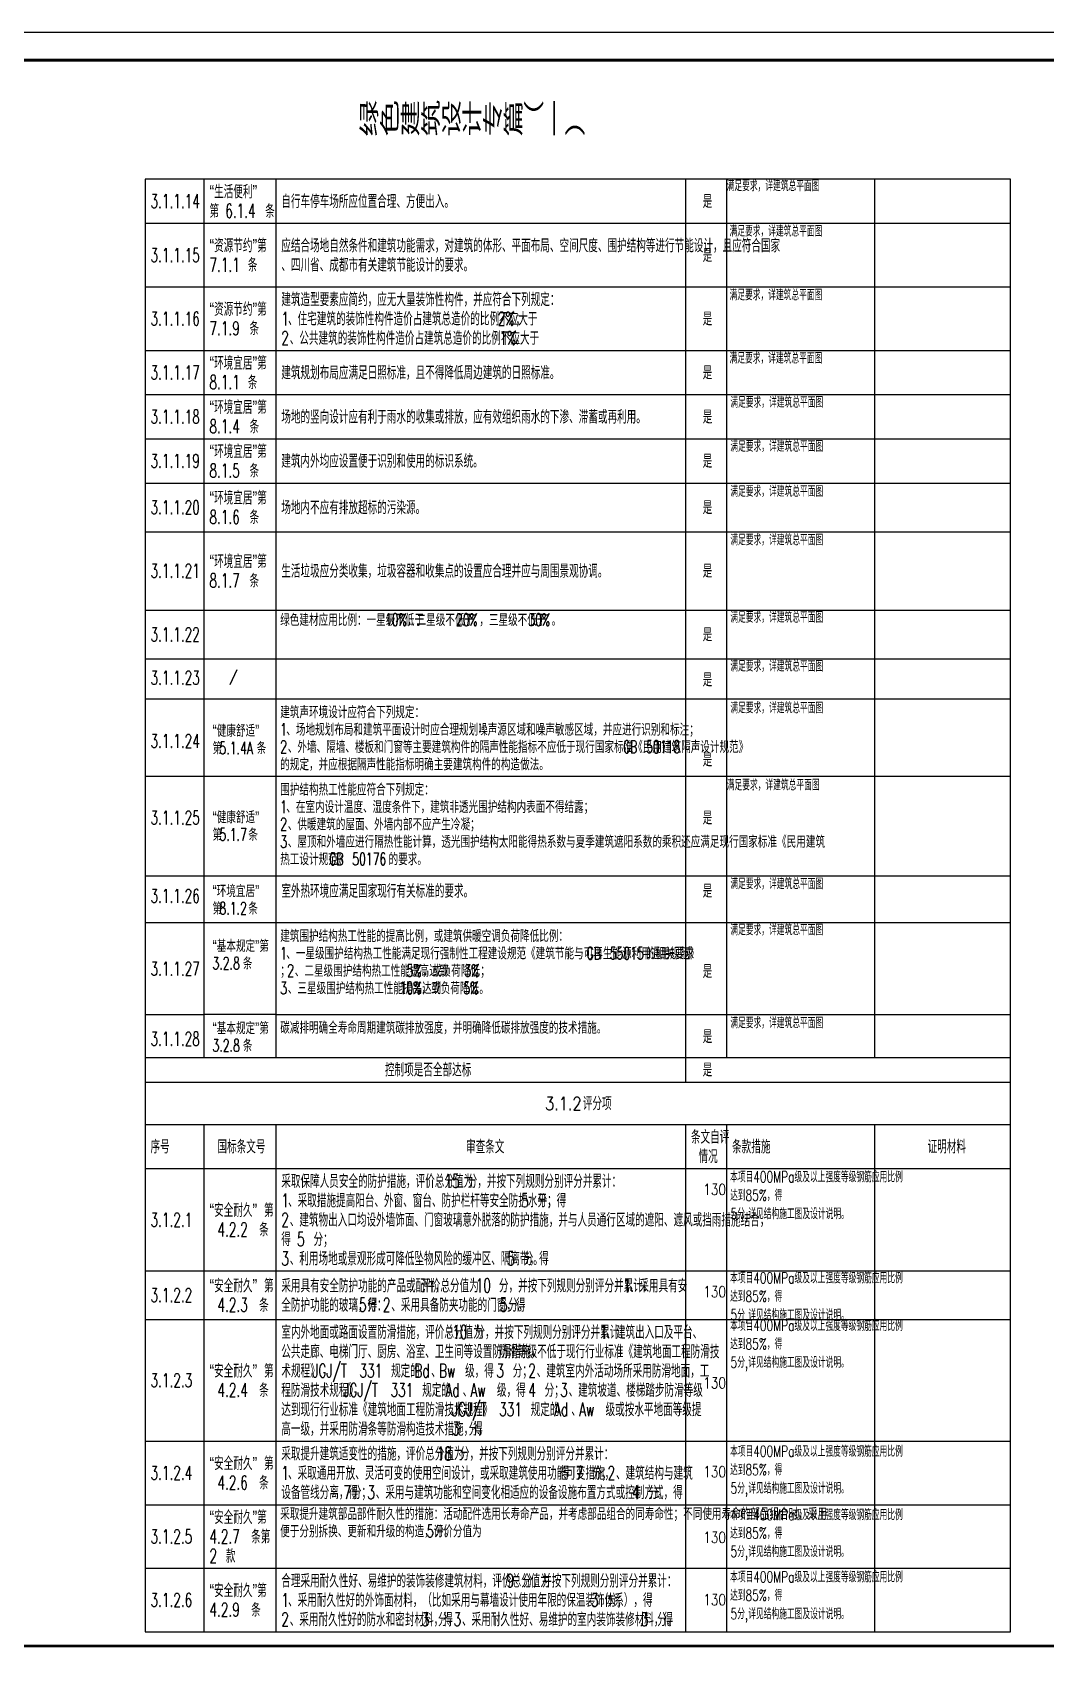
# Model space of a CAD drawing. Extents: x 12902 to 139002, y 7705 to 185905.
# Drawn here: x 51262 to 87924, y 126980 to 185905 of the extents above; entities that cross this region are included whole.
import ezdxf

# ---------------------------------------------------------------- set-up
doc = ezdxf.new("R2010")
doc.units = 0
doc.header["$LTSCALE"] = 1000
for name, color, linetype in [('A-Tab(建筑表格)', 7, 'Continuous'), ('A-Text(建筑文字)', 33, 'Continuous'), ('PUB_TITLE', 4, 'Continuous')]:
    doc.layers.add(name, color=color, linetype=linetype)
doc.styles.add('_TCH_DIM', font='@swi_gbxwxtr.shx', dxfattribs={"width": 0.7, "bigfont": '@swi_gbhzfs.shx'})
doc.styles.add('LJ_TXT', font='SIMPLEX', dxfattribs={"width": 0.8, "bigfont": 'GBCBIG'})

# ---------------------------------------------------------------- blocks, each defined once
blk = doc.blocks.new('AutoBlock_20250323_31', base_point=(76498, 173922))
at = {"color": 1, "style": 'LJ_TXT', "width": 0.7}
blk.add_attdef('3.1.1.17措施_001', (76489, 173922), '', height=400, dxfattribs=at)
blk = doc.blocks.new('AutoBlock_20250323_32', base_point=(76528, 172325))
at = {"color": 1, "style": 'LJ_TXT', "width": 0.7}
blk.add_attdef('3.1.1.18措施_001', (76519, 172325), '', height=400, dxfattribs=at)
blk = doc.blocks.new('AutoBlock_20250323_33', base_point=(76528, 170730))
at = {"color": 1, "style": 'LJ_TXT', "width": 0.7}
blk.add_attdef('3.1.1.19措施_001', (76519, 170730), '', height=400, dxfattribs=at)
blk = doc.blocks.new('AutoBlock_20250323_34', base_point=(76528, 169100))
at = {"color": 1, "style": 'LJ_TXT', "width": 0.7}
blk.add_attdef('3.1.1.20措施_001', (76519, 169100), '', height=400, dxfattribs=at)
blk = doc.blocks.new('AutoBlock_20250323_35', base_point=(76528, 167344))
at = {"color": 1, "style": 'LJ_TXT', "width": 0.7}
blk.add_attdef('3.1.1.21措施_001', (76519, 167344), '', height=400, dxfattribs=at)
blk = doc.blocks.new('AutoBlock_20250323_36', base_point=(76528, 164542))
at = {"color": 1, "style": 'LJ_TXT', "width": 0.7}
blk.add_attdef('3.1.1.22措施_001', (76519, 164542), '', height=400, dxfattribs=at)
blk = doc.blocks.new('AutoBlock_20250323_37', base_point=(76528, 162774))
at = {"color": 1, "style": 'LJ_TXT', "width": 0.7}
blk.add_attdef('3.1.1.23措施_001', (76519, 162774), '', height=400, dxfattribs=at)
blk = doc.blocks.new('AutoBlock_20250323_38', base_point=(76528, 161263))
at = {"color": 1, "style": 'LJ_TXT', "width": 0.7}
blk.add_attdef('3.1.1.24措施_001', (76519, 161263), '', height=400, dxfattribs=at)
blk = doc.blocks.new('AutoBlock_20250323_39', base_point=(76399, 158471))
at = {"color": 1, "style": 'LJ_TXT', "width": 0.7}
blk.add_attdef('3.1.1.25措施_001', (76390, 158471), '', height=400, dxfattribs=at)
blk = doc.blocks.new('AutoBlock_20250323_40', base_point=(76528, 154896))
at = {"color": 1, "style": 'LJ_TXT', "width": 0.7}
blk.add_attdef('3.1.1.26措施_001', (76519, 154896), '', height=400, dxfattribs=at)
blk = doc.blocks.new('AutoBlock_20250323_41', base_point=(76528, 153228))
at = {"color": 1, "style": 'LJ_TXT', "width": 0.7}
blk.add_attdef('3.1.1.27措施_001', (76519, 153228), '', height=400, dxfattribs=at)
blk = doc.blocks.new('AutoBlock_20250323_42', base_point=(76528, 149862))
at = {"color": 1, "style": 'LJ_TXT', "width": 0.7}
blk.add_attdef('3.1.1.28措施_001', (76519, 149862), '', height=400, dxfattribs=at)
blk = doc.blocks.new('AutoBlock_20250323_43', base_point=(75539, 140128))
at = {"color": 1, "style": 'LJ_TXT', "width": 0.8}
blk.add_attdef('3.1.2.2', (75539, 140128), '', height=400, dxfattribs=at)
blk = doc.blocks.new('AutoBlock_20250323_44', base_point=(76528, 140627))
at = {"color": 1, "style": 'LJ_TXT', "width": 0.7}
for tag, p in [('3.1.2.2措施_001', (76512, 140627)), ('3.1.2.2措施_002', (76512, 139961)), ('3.1.2.2措施_003', (76528, 139294))]:
    blk.add_attdef(tag, p, '', height=400, dxfattribs=at)
blk = doc.blocks.new('AutoBlock_20250323_45', base_point=(75539, 136825))
at = {"color": 1, "style": 'LJ_TXT', "width": 0.8}
blk.add_attdef('3.1.2.3', (75539, 136825), '', height=400, dxfattribs=at)
blk = doc.blocks.new('AutoBlock_20250323_46', base_point=(75539, 133612))
at = {"color": 1, "style": 'LJ_TXT', "width": 0.8}
blk.add_attdef('3.1.2.4', (75539, 133612), '', height=400, dxfattribs=at)
blk = doc.blocks.new('AutoBlock_20250323_47', base_point=(76528, 138905))
at = {"color": 1, "style": 'LJ_TXT', "width": 0.7}
for tag, p in [('3.1.2.3措施_001', (76512, 138905)), ('3.1.2.3措施_002', (76512, 138238)), ('3.1.2.3措施_003', (76528, 137572))]:
    blk.add_attdef(tag, p, '', height=400, dxfattribs=at)
blk = doc.blocks.new('AutoBlock_20250323_48', base_point=(76528, 134351))
at = {"color": 1, "style": 'LJ_TXT', "width": 0.7}
for tag, p in [('3.1.2.4措施_001', (76512, 134351)), ('3.1.2.4措施_002', (76512, 133685)), ('3.1.2.4措施_003', (76528, 133018))]:
    blk.add_attdef(tag, p, '', height=400, dxfattribs=at)
blk = doc.blocks.new('AutoBlock_20250323_49', base_point=(75539, 131234))
at = {"color": 1, "style": 'LJ_TXT', "width": 0.8}
blk.add_attdef('3.1.2.5', (75539, 131234), '', height=400, dxfattribs=at)
blk = doc.blocks.new('AutoBlock_20250323_50', base_point=(75539, 128977))
at = {"color": 1, "style": 'LJ_TXT', "width": 0.8}
blk.add_attdef('3.1.2.6', (75539, 128977), '', height=400, dxfattribs=at)
blk = doc.blocks.new('AutoBlock_20250323_51', base_point=(76528, 132056))
at = {"color": 1, "style": 'LJ_TXT', "width": 0.7}
for tag, p in [('3.1.2.5措施_001', (76512, 132056)), ('3.1.2.5措施_002', (76512, 131390)), ('3.1.2.5措施_003', (76528, 130723))]:
    blk.add_attdef(tag, p, '', height=400, dxfattribs=at)
blk = doc.blocks.new('AutoBlock_20250323_52', base_point=(76528, 129805))
at = {"color": 1, "style": 'LJ_TXT', "width": 0.7}
for tag, p in [('3.1.2.6措施_001', (76512, 129805)), ('3.1.2.6措施_002', (76512, 129138)), ('3.1.2.6措施_003', (76528, 128471))]:
    blk.add_attdef(tag, p, '', height=400, dxfattribs=at)
blk = doc.blocks.new('AutoBlock_20250323_53', base_point=(75539, 143828))
at = {"color": 1, "style": 'LJ_TXT', "width": 0.8}
blk.add_attdef('3.1.2.1', (75539, 143828), '', height=400, dxfattribs=at)
blk = doc.blocks.new('AutoBlock_20250323_54', base_point=(76528, 144285))
at = {"color": 1, "style": 'LJ_TXT', "width": 0.7}
for tag, p in [('3.1.2.1措施_001', (76512, 144285)), ('3.1.2.1措施_002', (76512, 143618)), ('3.1.2.1措施_003', (76528, 142952))]:
    blk.add_attdef(tag, p, '', height=400, dxfattribs=at)
blk = doc.blocks.new('AutoBlock_20250323_213', base_point=(76394, 180162))
at = {"color": 1, "style": 'LJ_TXT', "width": 0.7}
blk.add_attdef('3.1.1.14措施_001', (76385, 180162), '', height=400, dxfattribs=at)
blk = doc.blocks.new('AutoBlock_20250323_214', base_point=(76498, 178520))
at = {"color": 1, "style": 'LJ_TXT', "width": 0.7}
blk.add_attdef('3.1.1.15措施_001', (76489, 178520), '', height=400, dxfattribs=at)
blk = doc.blocks.new('AutoBlock_20250323_215', base_point=(76498, 176210))
at = {"color": 1, "style": 'LJ_TXT', "width": 0.7}
blk.add_attdef('3.1.1.16措施_001', (76489, 176210), '', height=400, dxfattribs=at)

msp = doc.modelspace()

# ---------------------------------------------------------------- linework, layer by layer
at = {"layer": 'A-Tab(建筑表格)'}
msp.add_line((60066, 150364), (57466, 150364), dxfattribs=at)
msp.add_lwpolyline([(55333, 128017), (86660, 128017), (86660, 180599), (55333, 180599)], close=True, dxfattribs=at)
for points in [[(57466, 180599), (57466, 148800)], [(60066, 180599), (60066, 148800)], [(74899, 180599), (74899, 147914)], [(76381, 180599), (76381, 148800)], [(81741, 180599), (81741, 148800)], [(55333, 178999), (86660, 178999)], [(55333, 176699), (86660, 176699)], [(55333, 174399), (86660, 174399)], [(55333, 172799), (86660, 172799)], [(55333, 171199), (86660, 171199)], [(55333, 169599), (86660, 169599)], [(55333, 167836), (86660, 167836)], [(55333, 165000), (86660, 165000)], [(55333, 163236), (86660, 163236)], [(55333, 161786), (86660, 161786)], [(55333, 158986), (86660, 158986)], [(55333, 155386), (86660, 155386)], [(55333, 153686), (86660, 153686)], [(55333, 150364), (57466, 150364)], [(60066, 150364), (86660, 150364)], [(55333, 148800), (86660, 148800)], [(55333, 147914), (86660, 147914)], [(55333, 146381), (86660, 146381)], [(57466, 146381), (57466, 128017)], [(60066, 146381), (60066, 128017)], [(74899, 146381), (74899, 128017)], [(76381, 146381), (76381, 128017)], [(81742, 146381), (81742, 128017)], [(55333, 144781), (86660, 144781)], [(55333, 141081), (86660, 141081)], [(55333, 139317), (86660, 139317)], [(55333, 134917), (86660, 134917)], [(55333, 132617), (86660, 132617)], [(55333, 130317), (86660, 130317)]]:
    msp.add_lwpolyline(points, dxfattribs=at)
at = {"layer": 'A-Text(建筑文字)'}
msp.add_line((58662, 162835), (58405, 162293), dxfattribs=at)
at = {"layer": 'PUB_TITLE'}
msp.add_lwpolyline([(12902, 126505), (139002, 126505), (139002, 185905), (12902, 185905)], close=True, dxfattribs=at)
at = {"layer": 'PUB_TITLE', "const_width": 100}
msp.add_lwpolyline([(15402, 127505), (138002, 127505), (138002, 184905), (15402, 184905)], close=True, dxfattribs=at)

# ---------------------------------------------------------------- block references
at = {"color": 1}
for name, p, values in [('AutoBlock_20250323_213', (76394, 180162), {'3.1.1.14措施_001': '满足要求，详建筑总平面图'}), ('AutoBlock_20250323_214', (76498, 178520), {'3.1.1.15措施_001': '满足要求，详建筑总平面图'}), ('AutoBlock_20250323_215', (76498, 176210), {'3.1.1.16措施_001': '满足要求，详建筑总平面图'}), ('AutoBlock_20250323_31', (76498, 173922), {'3.1.1.17措施_001': '满足要求，详建筑总平面图'}), ('AutoBlock_20250323_32', (76528, 172325), {'3.1.1.18措施_001': '满足要求，详建筑总平面图'}), ('AutoBlock_20250323_33', (76528, 170730), {'3.1.1.19措施_001': '满足要求，详建筑总平面图'}), ('AutoBlock_20250323_34', (76528, 169100), {'3.1.1.20措施_001': '满足要求，详建筑总平面图'}), ('AutoBlock_20250323_35', (76528, 167344), {'3.1.1.21措施_001': '满足要求，详建筑总平面图'}), ('AutoBlock_20250323_36', (76528, 164542), {'3.1.1.22措施_001': '满足要求，详建筑总平面图'}), ('AutoBlock_20250323_37', (76528, 162774), {'3.1.1.23措施_001': '满足要求，详建筑总平面图'}), ('AutoBlock_20250323_38', (76528, 161263), {'3.1.1.24措施_001': '满足要求，详建筑总平面图'}), ('AutoBlock_20250323_39', (76399, 158471), {'3.1.1.25措施_001': '满足要求，详建筑总平面图'}), ('AutoBlock_20250323_40', (76528, 154896), {'3.1.1.26措施_001': '满足要求，详建筑总平面图'}), ('AutoBlock_20250323_41', (76528, 153228), {'3.1.1.27措施_001': '满足要求，详建筑总平面图'}), ('AutoBlock_20250323_42', (76528, 149862), {'3.1.1.28措施_001': '满足要求，详建筑总平面图'}), ('AutoBlock_20250323_54', (76528, 144285), {'3.1.2.1措施_001': '本项目400MPa级及以上强度等级钢筋应用比例', '3.1.2.1措施_002': '达到85%%%，得', '3.1.2.1措施_003': '5分,详见结构施工图及设计说明。'}), ('AutoBlock_20250323_53', (75539, 143828), {'3.1.2.1': '130'}), ('AutoBlock_20250323_44', (76528, 140627), {'3.1.2.2措施_001': '本项目400MPa级及以上强度等级钢筋应用比例', '3.1.2.2措施_002': '达到85%%%，得', '3.1.2.2措施_003': '5分,详见结构施工图及设计说明。'}), ('AutoBlock_20250323_43', (75539, 140128), {'3.1.2.2': '130'}), ('AutoBlock_20250323_47', (76528, 138905), {'3.1.2.3措施_001': '本项目400MPa级及以上强度等级钢筋应用比例', '3.1.2.3措施_002': '达到85%%%，得', '3.1.2.3措施_003': '5分,详见结构施工图及设计说明。'}), ('AutoBlock_20250323_45', (75539, 136825), {'3.1.2.3': '130'}), ('AutoBlock_20250323_48', (76528, 134351), {'3.1.2.4措施_001': '本项目400MPa级及以上强度等级钢筋应用比例', '3.1.2.4措施_002': '达到85%%%，得', '3.1.2.4措施_003': '5分,详见结构施工图及设计说明。'}), ('AutoBlock_20250323_46', (75539, 133612), {'3.1.2.4': '130'}), ('AutoBlock_20250323_51', (76528, 132056), {'3.1.2.5措施_001': '本项目400MPa级及以上强度等级钢筋应用比例', '3.1.2.5措施_002': '达到85%%%，得', '3.1.2.5措施_003': '5分,详见结构施工图及设计说明。'}), ('AutoBlock_20250323_49', (75539, 131234), {'3.1.2.5': '130'}), ('AutoBlock_20250323_52', (76528, 129805), {'3.1.2.6措施_001': '本项目400MPa级及以上强度等级钢筋应用比例', '3.1.2.6措施_002': '达到85%%%，得', '3.1.2.6措施_003': '5分,详见结构施工图及设计说明。'}), ('AutoBlock_20250323_50', (75539, 128977), {'3.1.2.6': '130'})]:
    msp.add_blockref(name, p, dxfattribs=at).add_auto_attribs(values)

# ---------------------------------------------------------------- texts
at = {"layer": 'A-Tab(建筑表格)', "style": 'LJ_TXT'}
for s, height, width, p in [('“生活便利”', 482.3, 0.8, (57666, 179899)), ('3.1.1.14', 500, 0.64, (55533, 179549)), ('第', 482, 0.8, (57666, 179199)), ('条', 482, 0.8, (59684, 179199)), ('自行车停车场所应位置合理、方便出入。', 482.27, 0.8, (60266, 179549)), ('是', 482, 0.8, (75519, 179549)), ('6.1.4', 500, 0.64, (58237, 179199)), ('3.1.1.15', 500, 0.64, (55533, 177599)), ('“资源节约”第', 482.3, 0.8, (57666, 177949)), ('应结合场地自然条件和建筑功能需求，对建筑的体形、平面布局、空间尺度、围护结构等进行节能设计，且应符合国家', 482.27, 0.8, (60266, 177949)), ('是', 482, 0.8, (75519, 177599)), ('7.1.1', 500, 0.64, (57666, 177249)), ('条', 482, 0.8, (59053, 177249)), ('、四川省、成都市有关建筑节能设计的要求。', 482.27, 0.8, (60266, 177249)), ('建筑造型要素应简约，应无大量装饰性构件，并应符合下列规定：', 482.27, 0.8, (60266, 175999)), ('3.1.1.16', 500, 0.64, (55533, 175299)), ('“资源节约”第', 482.3, 0.8, (57666, 175649)), ('1', 500, 0.64, (60266, 175299)), ('、住宅建筑的装饰性构件造价占建筑总造价的比例不应大于', 482.27, 0.8, (60510, 175299)), ('2%', 500, 0.64, (68102, 175299)), ('；', 482, 0.8, (68742, 175299)), ('是', 482, 0.8, (75519, 175299)), ('7.1.9', 500, 0.64, (57666, 174949)), ('条', 482, 0.8, (59114, 174949)), ('2', 500, 0.64, (60266, 174599)), ('、公共建筑的装饰性构件造价占建筑总造价的比例不应大于', 482.27, 0.8, (60571, 174599)), ('1%', 500, 0.64, (68163, 174599)), ('。', 482, 0.8, (68742, 174599)), ('3.1.1.17', 500, 0.64, (55533, 173349)), ('“环境宜居”第', 482.3, 0.8, (57666, 173699)), ('建筑规划布局应满足日照标准，且不得降低周边建筑的日照标准。', 482.27, 0.8, (60266, 173349)), ('是', 482, 0.8, (75519, 173349)), ('8.1.1', 500, 0.64, (57666, 172999)), ('条', 482, 0.8, (59053, 172999)), ('3.1.1.18', 500, 0.64, (55533, 171749)), ('“环境宜居”第', 482.3, 0.8, (57666, 172099)), ('场地的竖向设计应有利于雨水的收集或排放，应有效组织雨水的下渗、滞蓄或再利用。', 482.27, 0.8, (60266, 171749)), ('是', 482, 0.8, (75519, 171749)), ('8.1.4', 500, 0.64, (57666, 171399)), ('条', 482, 0.8, (59114, 171399)), ('“环境宜居”第', 482.3, 0.8, (57666, 170499)), ('3.1.1.19', 500, 0.64, (55533, 170149)), ('8.1.5', 500, 0.64, (57666, 169799)), ('条', 482, 0.8, (59114, 169799)), ('建筑内外均应设置便于识别和使用的标识系统。', 482.27, 0.8, (60266, 170149)), ('是', 482, 0.8, (75519, 170149)), ('“环境宜居”第', 482.3, 0.8, (57666, 168818)), ('3.1.1.20', 500, 0.64, (55533, 168468)), ('8.1.6', 500, 0.64, (57666, 168118)), ('条', 482, 0.8, (59114, 168118)), ('场地内不应有排放超标的污染源。', 482.27, 0.8, (60266, 168468)), ('是', 482, 0.8, (75519, 168468)), ('“环境宜居”第', 482.3, 0.8, (57666, 166518)), ('3.1.1.21', 500, 0.64, (55533, 166168)), ('8.1.7', 500, 0.64, (57666, 165818)), ('条', 482, 0.8, (59114, 165818)), ('生活垃圾应分类收集，垃圾容器和收集点的设置应合理并应与周围景观协调。', 482.27, 0.8, (60266, 166168)), ('是', 482, 0.8, (75519, 166168)), ('3.1.1.22', 500, 0.64, (55533, 163868)), ('是', 482, 0.8, (75519, 163868)), ('3.1.1.23', 500, 0.64, (55533, 162300)), ('是', 482, 0.8, (75519, 162232)), ('3.1.1.24', 500, 0.64, (55533, 160009)), ('是', 482, 0.8, (75519, 159336)), ('3.1.1.25', 500, 0.64, (55533, 157236)), ('是', 482, 0.8, (75519, 157236)), ('室外热环境应满足国家现行有关标准的要求。', 482.27, 0.8, (60266, 154586)), ('是', 482, 0.8, (75519, 154586)), ('3.1.1.26', 500, 0.64, (55533, 154403)), ('3.1.1.27', 500, 0.64, (55533, 151767)), ('是', 482, 0.8, (75519, 151680)), ('3.1.1.28', 500, 0.64, (55533, 149231)), ('是', 482, 0.8, (75519, 149319)), ('控制项是否全部达标', 482.3, 0.8, (64018, 148114)), ('是', 482, 0.8, (75519, 148114)), ('3.1.2', 482.3, 0.8, (69813, 146897)), ('评分项', 482.3, 0.8, (71180, 146897)), ('条文自评', 482.3, 0.8, (75094, 145681)), ('序号', 482.3, 0.8, (55533, 145331)), ('国标条文号', 482.3, 0.8, (57956, 145331)), ('审查条文', 482.3, 0.8, (66953, 145331)), ('条款措施', 482.3, 0.8, (76581, 145331)), ('证明材料', 482.3, 0.8, (83661, 145331)), ('情况', 482.3, 0.8, (75367, 144981)), ('采取保障人员安全的防护措施，评价总分值为', 482.27, 0.8, (60266, 144081)), ('15', 500, 0.64, (66173, 144081)), ('分，并按下列规则分别评分并累计：', 482.27, 0.8, (67011, 144081)), ('1', 500, 0.64, (60266, 143381)), ('、采取措施提高阳台、外窗、窗台、防护栏杆等安全防护水平，得', 482.27, 0.8, (60510, 143381)), ('5', 500, 0.64, (68944, 143381)), ('分；', 482.3, 0.8, (69538, 143381)), ('“安全耐久”', 482.3, 0.8, (57666, 143031)), ('第', 482, 0.8, (59641, 143031)), ('、建筑物出入口均设外墙饰面、门窗玻璃意外脱落的防护措施，并与人员通行区域的遮阳、遮风或挡雨措施结合，', 482.27, 0.8, (60571, 142681)), ('3.1.2.1', 500, 0.64, (55533, 142681)), ('4.2.2', 500, 0.64, (57956, 142331)), ('条', 482, 0.8, (59464, 142331)), ('2', 500, 0.64, (60266, 142681)), ('得', 482, 0.8, (60266, 141981)), ('5', 500, 0.64, (60837, 141981)), ('分；', 482.3, 0.8, (61431, 141981)), ('3', 500, 0.64, (60266, 141281)), ('、利用场地或景观形成可降低坠物风险的缓冲区、隔离带，得', 482.27, 0.8, (60571, 141281)), ('5', 500, 0.64, (68443, 141281)), ('分。', 482.3, 0.8, (69038, 141281)), ('“安全耐久”', 482.3, 0.8, (57666, 140299)), ('第', 482, 0.8, (59641, 140299)), ('采用具有安全防护功能的产品或配件，', 482.27, 0.8, (60266, 140299)), ('评价总分值为', 482.3, 0.8, (65330, 140299)), ('分，并按下列规则分别评分并累计：', 482.27, 0.8, (68143, 140299)), ('、采用具有安', 482.3, 0.8, (72880, 140299)), ('3.1.2.2', 500, 0.64, (55533, 139949)), ('10', 500, 0.64, (67305, 140299)), ('1', 500, 0.64, (72637, 140299)), ('4.2.3', 500, 0.64, (57956, 139599)), ('条', 482, 0.8, (59464, 139599)), ('全防护功能的玻璃，得', 482.3, 0.8, (60266, 139599)), ('5', 500, 0.64, (63075, 139599)), ('分：', 482.3, 0.8, (63379, 139599)), ('2', 500, 0.64, (63941, 139599)), ('、采用具备防夹功能的门窗，得', 482.27, 0.8, (64246, 139599)), ('5', 500, 0.64, (68178, 139599)), ('分。', 482.3, 0.8, (68483, 139599)), ('室内外地面或路面设置防滑措施，评价总分值为', 482.27, 0.8, (60266, 138617)), ('10', 500, 0.64, (66454, 138617)), ('分，并按下列规则分别评分并累计：', 482.27, 0.8, (67292, 138617)), ('1', 500, 0.64, (71785, 138617)), ('、建筑出入口及平台、', 482.3, 0.8, (72029, 138617)), ('公共走廊、电梯门厅、厨房、浴室、卫生间等设置防滑措施，', 482.27, 0.8, (60266, 137917)), ('防滑等级不低于现行行业标准《建筑地面工程防滑技', 482.27, 0.8, (68139, 137917)), ('3.1.2.3', 500, 0.64, (55533, 136867)), ('“安全耐久”', 482.3, 0.8, (57666, 137217)), ('第', 482, 0.8, (59641, 137217)), ('术规程》', 482.3, 0.8, (60266, 137217)), ('JGJ/T', 500, 0.64, (61390, 137217)), ('331', 500, 0.64, (63096, 137217)), ('规定的', 482.3, 0.8, (64239, 137217)), ('Bd', 500, 0.64, (65082, 137217)), ('、', 482, 0.8, (65691, 137217)), ('Bw', 500, 0.64, (65972, 137217)), ('级，得', 482.3, 0.8, (66917, 137217)), ('3', 500, 0.64, (68049, 137217)), ('分；', 482.3, 0.8, (68643, 137217)), ('2', 500, 0.64, (69205, 137217)), ('、建筑室内外活动场所采用防滑地面，工', 482.27, 0.8, (69510, 137217)), ('4.2.4', 500, 0.64, (57956, 136517)), ('条', 482, 0.8, (59464, 136517)), ('程防滑技术规程》', 482.3, 0.8, (60266, 136517)), ('JGJ/T', 500, 0.64, (62513, 136517)), ('331', 500, 0.64, (64220, 136517)), ('规定的', 482.3, 0.8, (65363, 136517)), ('Ad', 500, 0.64, (66205, 136517)), ('Aw', 500, 0.64, (67111, 136517)), ('级，得', 482.3, 0.8, (68071, 136517)), ('4', 500, 0.64, (69203, 136517)), ('分；', 482.3, 0.8, (69797, 136517)), ('3', 500, 0.64, (70359, 136517)), ('、建筑坡道、楼梯踏步防滑等级', 482.27, 0.8, (70664, 136517)), ('达到现行行业标准《建筑地面工程防滑技术规程》', 482.27, 0.8, (60266, 135817)), ('JGJ/T', 500, 0.64, (66445, 135817)), ('、', 482, 0.8, (66830, 136517)), ('331', 500, 0.64, (68152, 135817)), ('规定的', 482.3, 0.8, (69294, 135817)), ('Ad', 500, 0.64, (70137, 135817)), ('Aw', 500, 0.64, (71043, 135817)), ('级或按水平地面等级提', 482.3, 0.8, (72003, 135817)), ('高一级，并采用防滑条等防滑构造技术措施，得', 482.27, 0.8, (60266, 135117)), ('3', 500, 0.64, (66454, 135117)), ('分。', 482.3, 0.8, (67048, 135117)), ('、', 482, 0.8, (70762, 135817)), ('“安全耐久”', 482.3, 0.8, (57666, 133867)), ('第', 482, 0.8, (59641, 133867)), ('采取提升建筑适变性的措施，评价总分值为', 482.27, 0.8, (60266, 134217)), ('18', 500, 0.64, (65892, 134217)), ('分，并按下列规则分别评分并累计：', 482.27, 0.8, (66730, 134217)), ('3.1.2.4', 500, 0.64, (55533, 133517)), ('1', 500, 0.64, (60266, 133517)), ('、采取通用开放、灵活可变的使用空间设计，或采取建筑使用功能可变措施，', 482.27, 0.8, (60510, 133517)), ('得', 482, 0.8, (70348, 133517)), ('7', 500, 0.64, (70919, 133517)), ('分；', 482.3, 0.8, (71513, 133517)), ('2', 500, 0.64, (72075, 133517)), ('、建筑结构与建筑', 482.3, 0.8, (72380, 133517)), ('4.2.6', 500, 0.64, (57956, 133167)), ('条', 482, 0.8, (59464, 133167)), ('设备管线分离，得', 482.3, 0.8, (60266, 132817)), ('7', 500, 0.64, (62513, 132817)), ('分；', 482.3, 0.8, (62818, 132817)), ('3', 500, 0.64, (63379, 132817)), ('、采用与建筑功能和空间变化相适应的设备设施布置方式或控制方式，得', 482.27, 0.8, (63684, 132817)), ('4', 500, 0.64, (72961, 132817)), ('分。', 482.3, 0.8, (73555, 132817)), ('“安全耐久”第', 482.3, 0.8, (57666, 131917)), ('3.1.2.5', 500, 0.64, (55533, 131217)), ('4.2.7', 500, 0.64, (57666, 131217)), ('条第', 482.3, 0.8, (59175, 131217)), ('2', 500, 0.64, (57666, 130517)), ('款', 482, 0.8, (58260, 130517)), ('“安全耐久”第', 482.3, 0.8, (57666, 129267)), ('合理采用耐久性好、易维护的装饰装修建筑材料，评价总分值为', 482.27, 0.8, (60266, 129617)), ('9', 500, 0.64, (68420, 129617)), ('分，并按下列规则分别评分并累计：', 482.27, 0.8, (69014, 129617)), ('3.1.2.6', 500, 0.64, (55533, 128917)), ('4.2.9', 500, 0.64, (57666, 128567)), ('条', 482, 0.8, (59175, 128567)), ('1', 500, 0.64, (60266, 128917)), ('、采用耐久性好的外饰面材料，（比如采用与幕墙设计使用年限的保温装饰体系），得', 482.27, 0.8, (60510, 128917)), ('3', 500, 0.64, (71472, 128917)), ('分；', 482.3, 0.8, (72066, 128917)), ('2', 500, 0.64, (60266, 128217)), ('、采用耐久性好的防水和密封材料，得', 482.27, 0.8, (60571, 128217)), ('3', 500, 0.64, (65345, 128217)), ('分，', 482.3, 0.8, (65940, 128217)), ('3', 500, 0.64, (66501, 128217)), ('、采用耐久性好、易维护的室内装饰装修材料，得', 482.27, 0.8, (66806, 128217)), ('3', 500, 0.64, (73274, 128217)), ('分。', 482.3, 0.8, (73869, 128217))]:
    msp.add_text(s, height=height, dxfattribs=dict(at, width=width)).set_placement(p)
at = {"layer": 'A-Text(建筑文字)'}
for s, height, style, width, p in [('绿色建筑设计专篇（一）', 1122.05, '_TCH_DIM', 0.7, (63059, 182183)), ('绿色建材应用比例：一星级不低于', 434.04, 'LJ_TXT', 0.8, (60227, 164424)), ('10%', 450, 'LJ_TXT', 0.64, (64018, 164424)), ('，二星级不低于', 434, 'LJ_TXT', 0.8, (64814, 164424)), ('20%', 450, 'LJ_TXT', 0.64, (66583, 164424)), ('，三星级不低于', 434, 'LJ_TXT', 0.8, (67433, 164424)), ('30%', 450, 'LJ_TXT', 0.64, (69203, 164424)), ('。', 434, 'LJ_TXT', 0.8, (70053, 164424)), ('建筑声环境设计应符合下列规定：', 434.04, 'LJ_TXT', 0.8, (60227, 161084)), ('“健康舒适”', 434, 'LJ_TXT', 0.8, (57777, 160413)), ('1', 450, 'LJ_TXT', 0.64, (60227, 160454)), ('、场地规划布局和建筑平面设计时应合理规划噪声源区域和噪声敏感区域，并应进行识别和标注；', 434.04, 'LJ_TXT', 0.8, (60446, 160454)), ('、外墙、隔墙、楼板和门窗等主要建筑构件的隔声性能指标不应低于现行国家标准《民用建筑隔声设计规范》', 434.04, 'LJ_TXT', 0.8, (60501, 159824)), ('第', 434, 'LJ_TXT', 0.8, (57777, 159783)), ('5.1.4A', 450, 'LJ_TXT', 0.64, (58030, 159783)), ('条', 434, 'LJ_TXT', 0.8, (59374, 159783)), ('2', 450, 'LJ_TXT', 0.64, (60227, 159824)), ('GB', 450, 'LJ_TXT', 0.64, (72634, 159824)), ('50118', 450, 'LJ_TXT', 0.64, (73470, 159824)), ('的规定，并应根据隔声性能指标明确主要建筑构件的构造做法。', 434.04, 'LJ_TXT', 0.8, (60227, 159194)), ('围护结构热工性能应符合下列规定：', 434.04, 'LJ_TXT', 0.8, (60227, 158284)), ('1', 450, 'LJ_TXT', 0.64, (60227, 157654)), ('、在室内设计温度、湿度条件下，建筑非透光围护结构内表面不得结露；', 434.04, 'LJ_TXT', 0.8, (60446, 157654)), ('“健康舒适”', 434, 'LJ_TXT', 0.8, (57777, 157282)), ('2', 450, 'LJ_TXT', 0.64, (60227, 157024)), ('、供暖建筑的屋面、外墙内部不应产生冷凝；', 434.04, 'LJ_TXT', 0.8, (60501, 157024)), ('第', 434, 'LJ_TXT', 0.8, (57777, 156652)), ('5.1.7', 450, 'LJ_TXT', 0.64, (58030, 156652)), ('条', 434, 'LJ_TXT', 0.8, (59072, 156652)), ('3', 450, 'LJ_TXT', 0.64, (60227, 156394)), ('、屋顶和外墙应进行隔热性能计算，透光围护结构太阳能得热系数与夏季建筑遮阳系数的乘积还应满足现行国家标准《民用建筑', 434.04, 'LJ_TXT', 0.8, (60501, 156394)), ('热工设计规范》', 434, 'LJ_TXT', 0.8, (60227, 155764)), ('GB', 450, 'LJ_TXT', 0.64, (61996, 155764)), ('50176', 450, 'LJ_TXT', 0.64, (62833, 155764)), ('的要求。', 434, 'LJ_TXT', 0.8, (64149, 155764)), ('“环境宜居”', 434, 'LJ_TXT', 0.8, (57777, 154610)), ('第', 434, 'LJ_TXT', 0.8, (57777, 153980)), ('8.1.2', 450, 'LJ_TXT', 0.64, (58030, 153980)), ('条', 434, 'LJ_TXT', 0.8, (59072, 153980)), ('建筑围护结构热工性能的提高比例，或建筑供暖空调负荷降低比例：', 434.04, 'LJ_TXT', 0.8, (60227, 152984)), ('“基本规定”第', 434, 'LJ_TXT', 0.8, (57777, 152622)), ('1', 450, 'LJ_TXT', 0.64, (60227, 152354)), ('、一星级围护结构热工性能满足现行强制性工程建设规范《建筑节能与可再生能源利用通用规范》', 434.04, 'LJ_TXT', 0.8, (60446, 152354)), ('GB', 450, 'LJ_TXT', 0.64, (71315, 152354)), ('55015', 450, 'LJ_TXT', 0.64, (72152, 152354)), ('的相关要求', 434, 'LJ_TXT', 0.8, (73468, 152354)), ('3.2.8', 450, 'LJ_TXT', 0.64, (57777, 151992)), ('条', 434, 'LJ_TXT', 0.8, (58874, 151992)), ('；', 434, 'LJ_TXT', 0.8, (60227, 151724)), ('2', 450, 'LJ_TXT', 0.64, (60480, 151724)), ('、二星级围护结构热工性能提高达到', 434.04, 'LJ_TXT', 0.8, (60754, 151724)), ('5%', 450, 'LJ_TXT', 0.64, (64798, 151724)), ('，或负荷降低', 434, 'LJ_TXT', 0.8, (65374, 151724)), ('3%', 450, 'LJ_TXT', 0.64, (66891, 151724)), ('；', 434, 'LJ_TXT', 0.8, (67467, 151724)), ('3', 450, 'LJ_TXT', 0.64, (60227, 151094)), ('、三星级围护结构热工性能提高达到', 434.04, 'LJ_TXT', 0.8, (60501, 151094)), ('10%', 450, 'LJ_TXT', 0.64, (64545, 151094)), ('，或负荷降低', 434, 'LJ_TXT', 0.8, (65341, 151094)), ('5%', 450, 'LJ_TXT', 0.64, (66857, 151094)), ('。', 434, 'LJ_TXT', 0.8, (67433, 151094)), ('“基本规定”第', 434, 'LJ_TXT', 0.8, (57777, 149647)), ('碳减排明确全寿命周期建筑碳排放强度，并明确降低碳排放强度的技术措施。', 434.04, 'LJ_TXT', 0.8, (60227, 149662)), ('3.2.8', 450, 'LJ_TXT', 0.64, (57777, 149017)), ('条', 434, 'LJ_TXT', 0.8, (58874, 149017)), ('采取提升建筑部品部件耐久性的措施：活动配件选用长寿命产品，并考虑部品组合的同寿命性；不同使用寿命的部品组合时，采用', 434.04, 'LJ_TXT', 0.8, (60227, 132065)), ('便于分别拆换、更新和升级的构造，评价分值为', 434.04, 'LJ_TXT', 0.8, (60227, 131435)), ('5', 450, 'LJ_TXT', 0.64, (65535, 131435)), ('分。', 434, 'LJ_TXT', 0.8, (65809, 131435))]:
    msp.add_text(s, height=height, dxfattribs=dict(at, style=style, width=width)).set_placement(p)

doc.saveas('drawing.dxf')
